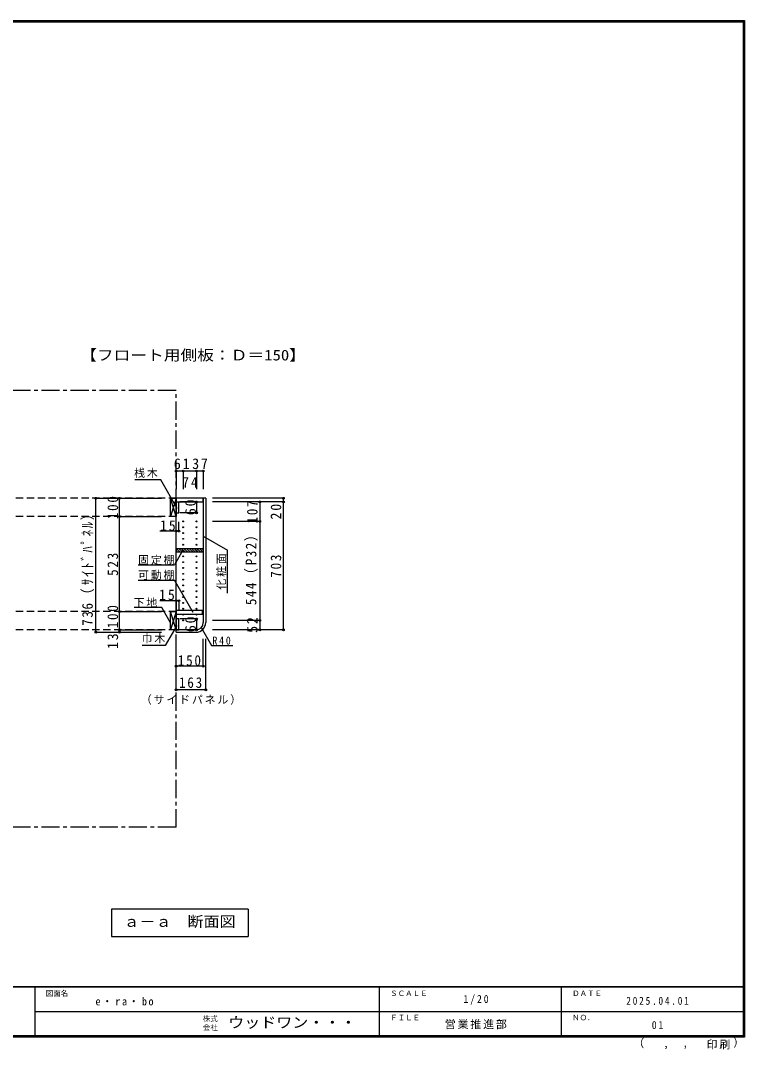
# Model space of a CAD drawing. Units: millimetres at full size, sheet at 1:20; details may follow other scales. Extents: x -3922 to 3878, y -2932 to 2722.
# Drawn here: x -100 to 3878, y -2932 to 2722 of the extents above; entities that cross this region are included whole.
import ezdxf
from ezdxf.enums import TextEntityAlignment as Align

# ---------------------------------------------------------------- set-up
doc = ezdxf.new("R2010")
doc.units = ezdxf.units.MM
doc.header["$LTSCALE"] = 20
doc.header["$PDMODE"] = 32
doc.header["$PDSIZE"] = 10
doc.linetypes.add('CHAIN1', pattern=[8, 5, -1, 1, -1])
doc.linetypes.add('DASHED2', pattern=[3, 2, -1])
for name, color, linetype in [('0-2_本体', 2, 'Continuous'), ('0-3_固定棚', 3, 'Continuous'), ('0-4_可動棚', 3, 'Continuous'), ('0-5', 4, 'Continuous'), ('0-7_桟木・巾木', 2, 'Continuous'), ('0-8_引き出し', 3, 'Continuous'), ('0-A_文字', 7, 'Continuous'), ('0-B_寸法', 7, 'Continuous'), ('0-C_ハッチ', 4, 'Continuous'), ('F-1_枠', 6, 'Continuous'), ('F-A_文字', 7, 'Continuous')]:
    doc.layers.add(name, color=color, linetype=linetype)
doc.styles.add('ＭＳ ゴシック', font='')
doc.styles.get('ＭＳ ゴシック').set_extended_font_data('MS Gothic')

msp = doc.modelspace()

# ---------------------------------------------------------------- linework, layer by layer
at = {"layer": '0-2_本体'}
for p, q in [((754.29, 96.73), (754.29, 76.73)), ((917.29, 96.73), (754.29, 96.73)), ((754.29, 76.73), (904.29, 76.73)), ((904.29, 76.73), (904.29, 96.73))]:
    msp.add_line(p, q, dxfattribs=at)
at = {"layer": '0-3_固定棚', "color": 2}
for p, q in [((754.29, -180.27), (754.29, -200.27)), ((904.29, -180.27), (754.29, -180.27))]:
    msp.add_line(p, q, dxfattribs=at)
msp.add_lwpolyline([(904.29, -180.27), (904.29, -200.27), (754.29, -200.27)], dxfattribs=at)
at = {"layer": '0-4_可動棚', "color": 2}
for p, q in [((754.29, -519.77), (754.29, -539.77)), ((899.29, -519.77), (754.29, -519.77))]:
    msp.add_line(p, q, dxfattribs=at)
msp.add_lwpolyline([(754.29, -539.77), (899.29, -539.77), (899.29, -519.77)], dxfattribs=at)
at = {"layer": '0-5', "color": 3}
for p, q in [((754.29, -626.27), (754.29, 96.73)), ((754.29, 76.73), (904.29, 76.73)), ((904.29, 96.73), (904.29, -586.27)), ((864.29, -626.27), (754.29, -626.27))]:
    msp.add_line(p, q, dxfattribs=at)
at = {"layer": '0-5', "color": 2}
for p, q in [((917.29, 96.73), (917.29, -586.27)), ((754.29, -639.27), (754.29, -626.27)), ((754.29, -639.27), (864.29, -639.27))]:
    msp.add_line(p, q, dxfattribs=at)
at = {"layer": '0-5'}
for centre in [(793.29, -30.27), (867.29, -30.27), (793.29, -62.27), (793.29, -94.27), (867.29, -62.27), (867.29, -94.27), (793.29, -126.27), (793.29, -158.27), (867.29, -126.27), (867.29, -158.27), (793.29, -190.27), (793.29, -222.27), (867.29, -190.27), (867.29, -222.27), (793.29, -254.27), (867.29, -254.27), (793.29, -286.27), (793.29, -318.27), (867.29, -286.27), (867.29, -318.27), (793.29, -350.27), (793.29, -382.27), (867.29, -350.27), (867.29, -382.27), (793.29, -414.27), (793.29, -446.27), (867.29, -414.27), (867.29, -446.27), (793.29, -478.27), (793.29, -510.27), (867.29, -478.27), (867.29, -510.27), (793.29, -542.27), (867.29, -542.27), (793.29, -574.27), (867.29, -574.27)]:
    msp.add_circle(centre, 2.5, dxfattribs=at)
at = {"layer": '0-5', "color": 2}
msp.add_arc((864.29, -586.27), 53, 270, 0, dxfattribs=at)
at = {"layer": '0-5', "color": 3}
msp.add_arc((864.29, -586.27), 40, 270, 0, dxfattribs=at)
at = {"layer": '0-7_桟木・巾木'}
for p, q in [((754.29, 76.73), (769.29, 76.73)), ((754.29, 76.73), (754.29, 35.73)), ((769.29, 16.73), (769.29, 76.73)), ((754.29, -566.27), (754.29, -626.27)), ((769.29, -566.27), (754.29, -566.27))]:
    msp.add_line(p, q, dxfattribs=at)
for points in [[(754.29, 16.73), (765.78, 16.73), (769.29, 16.73)], [(754.29, -626.27), (769.29, -626.27), (769.29, -566.27)]]:
    msp.add_lwpolyline(points, dxfattribs=at)
at = {"layer": '0-8_引き出し'}
for p, q in [((724.29, 96.73), (754.29, 96.73)), ((724.29, -3.27), (724.29, 96.73)), ((754.29, 96.73), (754.29, -3.27)), ((754.29, -3.27), (724.29, -3.27)), ((724.29, -526.27), (754.29, -526.27)), ((724.29, -626.27), (724.29, -526.27)), ((754.29, -526.27), (754.29, -626.27)), ((754.29, -626.27), (724.29, -626.27))]:
    msp.add_line(p, q, dxfattribs=at)
at = {"layer": '0-8_引き出し', "color": 7}
for p, q in [((754.29, -3.27), (724.29, 96.73)), ((754.29, 96.73), (724.29, -3.27)), ((754.29, -626.27), (724.29, -526.27)), ((754.29, -526.27), (724.29, -626.27))]:
    msp.add_line(p, q, dxfattribs=at)
at = {"layer": '0-A_文字', "linetype": 'CHAIN1'}
for p, q in [((754.29, 688.73), (-1734.53, 688.73)), ((754.29, -1711.27), (754.29, 688.73)), ((754.29, -1711.27), (-1734.53, -1711.27))]:
    msp.add_line(p, q, dxfattribs=at)
at = {"layer": '0-A_文字'}
for p, q in [((904.29, -112.34), (1036.7, -188.79)), ((792.12, -189.21), (745.78, -269.47)), ((1036.7, -423.89), (1036.7, -188.79)), ((545.78, -269.47), (745.78, -269.47)), ((545.78, -352.37), (745.78, -352.37)), ((848.41, -530.11), (745.78, -352.37)), ((675.52, -503.48), (524.99, -503.48)), ((724.29, -587.95), (675.52, -503.48)), ((1150.47, -2161.27), (1150.47, -2311.27)), ((400.47, -2311.27), (1150.47, -2311.27))]:
    msp.add_line(p, q, dxfattribs=at)
for points in [[(760.96, 41.27), (670.08, 198.67), (527.85, 198.67)], [(758.1, -602.54), (694.85, -712.08), (568.82, -712.08)], [(893.13, -613.98), (949.78, -712.08), (1066.84, -712.08)], [(1150.47, -2161.27), (400.47, -2161.27), (400.47, -2311.27)]]:
    msp.add_lwpolyline(points, dxfattribs=at)
at = {"layer": '0-B_寸法', "color": 4}
for p, q in [((754.29, 246.73), (754.29, 146.73)), ((793.29, 246.73), (754.29, 246.73)), ((793.29, 246.73), (793.29, 146.73)), ((867.29, 246.73), (793.29, 246.73)), ((904.29, 246.73), (867.29, 246.73)), ((867.29, 246.73), (867.29, 146.73)), ((904.29, 246.73), (904.29, 146.73)), ((314.29, 96.73), (444.29, 96.73)), ((314.29, -639.27), (314.29, 96.73)), ((444.29, -3.27), (444.29, 96.73)), ((444.29, 96.73), (674.29, 96.73)), ((867.29, 76.73), (775.78, 76.73)), ((867.29, 76.73), (867.29, 16.73)), ((1344.29, 96.73), (954.29, 96.73)), ((1214.29, 76.73), (954.29, 76.73)), ((1344.29, 76.73), (954.29, 76.73)), ((1214.29, 76.73), (1214.29, -30.27)), ((1344.29, 76.73), (1344.29, 96.73)), ((1344.29, -626.27), (1344.29, 76.73)), ((867.29, 16.73), (775.78, 16.73)), ((444.29, -526.27), (444.29, -3.27)), ((444.29, -3.27), (674.29, -3.27)), ((754.29, -83.27), (754.29, -33.27)), ((769.29, -83.27), (769.29, -33.27)), ((1214.29, -30.27), (954.29, -30.27)), ((1214.29, -30.27), (1214.29, -574.27)), ((769.29, -83.27), (665.85, -83.27)), ((769.29, -466.27), (665.83, -466.27)), ((754.29, -466.27), (754.29, -516.27)), ((769.29, -466.27), (769.29, -516.27)), ((444.29, -626.27), (444.29, -526.27)), ((444.29, -526.27), (674.29, -526.27)), ((867.29, -566.27), (775.78, -566.27)), ((867.29, -566.27), (867.29, -626.27)), ((1214.29, -574.27), (954.29, -574.27)), ((1214.29, -574.27), (1214.29, -626.27)), ((314.29, -639.27), (674.29, -639.27)), ((444.29, -626.27), (674.29, -626.27)), ((444.29, -626.27), (444.29, -639.27)), ((444.29, -626.27), (674.29, -626.27)), ((444.29, -639.27), (674.29, -639.27)), ((754.29, -826.27), (754.29, -676.27)), ((867.29, -626.27), (775.78, -626.27)), ((904.29, -826.27), (904.29, -676.27)), ((917.29, -956.27), (917.29, -676.27)), ((1214.29, -626.27), (954.29, -626.27)), ((1344.29, -626.27), (954.29, -626.27)), ((754.29, -956.27), (754.29, -826.27)), ((904.29, -826.27), (754.29, -826.27)), ((917.29, -956.27), (754.29, -956.27))]:
    msp.add_line(p, q, dxfattribs=at)
at = {"layer": '0-B_寸法', "color": 4, "linetype": 'DASHED2'}
for p, q in [((754.29, 96.73), (-1734.53, 96.73)), ((754.29, -3.27), (-1734.53, -3.27)), ((754.29, -526.27), (-1734.53, -526.27)), ((754.29, -626.27), (-1734.53, -626.27))]:
    msp.add_line(p, q, dxfattribs=at)
at = {"layer": '0-B_寸法'}
for p in [(754.29, 246.73), (793.29, 246.73), (867.29, 246.73), (904.29, 246.73), (314.29, 96.73), (444.29, 96.73), (867.29, 76.73), (1214.29, 76.73), (1344.29, 96.73), (1344.29, 76.73), (444.29, -3.27), (867.29, 16.73), (1214.29, -30.27), (754.29, -83.27), (769.29, -83.27), (754.29, -466.27), (769.29, -466.27), (444.29, -526.27), (867.29, -566.27), (444.29, -626.27), (867.29, -626.27), (1214.29, -574.27), (1214.29, -626.27), (1344.29, -626.27), (314.29, -639.27), (444.29, -639.27), (754.29, -826.27), (904.29, -826.27), (754.29, -956.27), (917.29, -956.27)]:
    msp.add_point(p, dxfattribs=at)
at = {"layer": '0-C_ハッチ'}
for p, q in [((762.79, -200.27), (754.29, -191.76)), ((776.93, -200.27), (756.93, -180.27)), ((791.07, -200.27), (771.07, -180.27)), ((805.22, -200.27), (785.22, -180.27)), ((819.36, -200.27), (799.36, -180.27)), ((833.5, -200.27), (813.5, -180.27)), ((847.64, -200.27), (827.64, -180.27)), ((861.78, -200.27), (841.78, -180.27)), ((875.93, -200.27), (855.93, -180.27)), ((890.07, -200.27), (870.07, -180.27)), ((904.21, -200.27), (884.21, -180.27)), ((904.29, -186.2), (898.35, -180.27))]:
    msp.add_line(p, q, dxfattribs=at)
at = {"layer": 'F-1_枠'}
for p, q in [((-3922.03, 2722.29), (3877.97, 2722.29)), ((-3922.03, 2718.96), (3877.97, 2718.96)), ((-3922.03, 2715.63), (3877.97, 2715.63)), ((3871.3, 2722.29), (3871.3, -2864.37)), ((3874.63, 2722.29), (3874.63, -2864.37)), ((3877.97, 2722.29), (3877.97, -2864.37)), ((3877.97, -2587.71), (-3922.03, -2587.71)), ((3877.97, -2591.04), (-3922.03, -2591.04)), ((-22.03, -2591.04), (-22.03, -2857.71)), ((1871.3, -2591.04), (1871.3, -2857.71)), ((2871.3, -2591.04), (2871.3, -2857.71)), ((-22.03, -2724.37), (3871.3, -2724.38)), ((3877.97, -2857.71), (-3922.03, -2857.71)), ((3877.97, -2861.04), (-3922.03, -2861.04)), ((3877.97, -2864.37), (-3922.03, -2864.37))]:
    msp.add_line(p, q, dxfattribs=at)

# ---------------------------------------------------------------- texts
at = {"layer": '0-A_文字', "style": 'ＭＳ ゴシック', "width": 1.1}
msp.add_text('ａ－ａ\u3000断面図', height=58.65, dxfattribs=at).set_placement((465.47, -2276.27), align=Align.BOTTOM_LEFT)
at = {"layer": '0-A_文字', "char_height": 43.99, "attachment_point": 7, "style": 'ＭＳ ゴシック'}
for s, insert in [('\\T1.17;桟木', (523.88, 208.88)), ('\\T1.17;固定棚', (545.78, -269.47)), ('\\T1.17;可動棚', (545.78, -352.37)), ('\\T1.17;下地', (521.01, -503.48)), ('\\T1.17;巾木', (564.85, -700.14)), ('\\T1.37;\\W0.9;R40', (954.29, -707.95))]:
    msp.add_mtext(s, dxfattribs=dict(at, insert=insert))
at = {"layer": '0-A_文字', "insert": (1030.7, -405.65), "char_height": 43.99, "attachment_point": 7, "rotation": 90, "style": 'ＭＳ ゴシック'}
msp.add_mtext('\\T1.17;化粧面', dxfattribs=at)
at = {"layer": '0-B_寸法', "style": 'ＭＳ ゴシック', "width": 1.15}
msp.add_text('【フロート用側板：Ｄ＝150】', height=58.65, dxfattribs=at).set_placement((226.79, 836.68), align=Align.BOTTOM_LEFT)
at = {"layer": '0-B_寸法', "attachment_point": 7, "style": 'ＭＳ ゴシック'}
for s, insert, char_height in [('\\T1.27;\\W0.95;61', (742.29, 256.73), 58.65), ('\\T1.27;\\W0.95;37', (843.29, 256.73), 58.65), ('\\T1.27;\\W0.95;74', (787.79, 154.94), 58.65), ('\\T1.27;\\W0.95;15', (666.39, -83.27), 58.65), ('\\T1.27;\\W0.95;15', (661.37, -463.8), 58.65), ('\\T1.27;\\W0.9;150', (764.29, -825.06), 58.65), ('\\T1.27;\\W0.9;163', (770.79, -946.27), 58.65), ('\\T1.17;（サイドパネル）', (560.79, -1037.94), 43.99)]:
    msp.add_mtext(s, dxfattribs=dict(at, insert=insert, char_height=char_height))
at = {"layer": '0-B_寸法', "char_height": 58.65, "attachment_point": 7, "rotation": 90, "style": 'ＭＳ ゴシック'}
for s, insert in [('\\T1.27;\\W0.9;100', (436.66, -18.27)), ('\\T1.27;\\W0.95;60', (863.85, 4.23)), ('\\T1.27;\\W0.9;107', (1203.33, -41.77)), ('\\T1.27;\\W0.95;20', (1333.33, -19.68)), ('\\T1.24;\\W0.9;736（ｻｲﾄﾞﾊﾟﾈﾙ）', (304.29, -603.77)), ('\\T1.22;\\W0.9;544（P32）', (1203.33, -490.4)), ('\\T1.27;\\W0.9;523', (436.66, -329.77)), ('\\T1.27;\\W0.9;703', (1333.33, -339.77)), ('\\T1.27;\\W0.9;100', (436.66, -617.81)), ('\\T1.27;\\W0.95;60', (863.81, -638.77)), ('\\T1.27;\\W0.95;52', (1203.33, -642.77)), ('\\T1.27;\\W0.95;13', (436.66, -731.65))]:
    msp.add_mtext(s, dxfattribs=dict(at, insert=insert))
at = {"layer": 'F-A_文字', "style": 'ＭＳ ゴシック'}
for s, height, p in [('図面名', 29.33, (37.97, -2647.71)), ('ＳＣＡＬＥ', 29.33, (1931.3, -2647.71)), ('ＤＡＴＥ', 29.33, (2931.3, -2647.71)), ('株式', 29.33, (901.3, -2787.04)), ('ＦＩＬＥ', 29.33, (1931.3, -2781.04)), ('ＮＯ．', 29.33, (2931.3, -2781.04)), ('会社', 29.33, (901.3, -2835.04)), ('（', 43.99, (3267.32, -2933.25)), ('）', 43.99, (3816.9, -2930.46)), (',', 43.99, (3432.15, -2933.25)), (',', 43.99, (3538.1, -2931.39))]:
    msp.add_text(s, height=height, dxfattribs=at).set_placement(p, align=Align.BOTTOM_LEFT)
at = {"layer": 'F-A_文字', "style": 'ＭＳ ゴシック', "width": 1.1}
msp.add_text('ウッドワン・・・', height=58.65, dxfattribs=at).set_placement((1041.3, -2831.04), align=Align.BOTTOM_LEFT)
at = {"layer": 'F-A_文字', "char_height": 43.99, "attachment_point": 7, "style": 'ＭＳ ゴシック'}
for s, insert in [('\\T1.28;\\W0.95;e・ra・bo', (311.3, -2691.04)), ('\\T1.38;\\W0.9;1/20', (2333.8, -2687.71)), ('\\T1.39;\\W0.85;2025.04.01', (3228.8, -2687.71)), ('\\T1.17;営業推進部', (2231.3, -2821.04)), ('\\T1.36;\\W0.9;01', (3368.8, -2821.04)), ('\\T1.17;印刷', (3670.07, -2932.32))]:
    msp.add_mtext(s, dxfattribs=dict(at, insert=insert))

doc.saveas('drawing.dxf')
